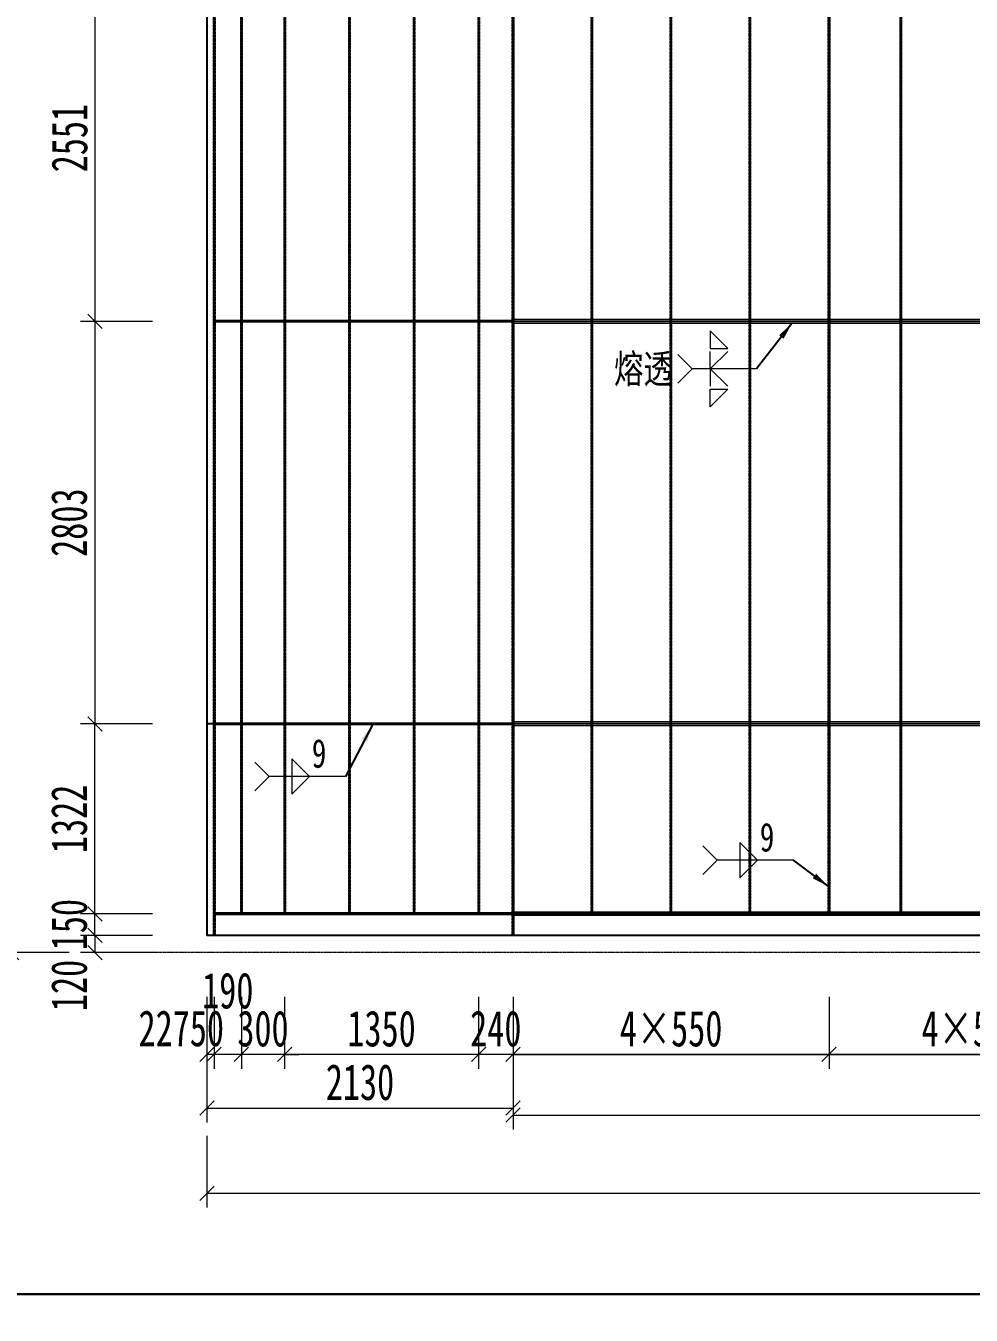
# Model space of a CAD drawing. Header units: millimetres. Extents: x -89049 to 410567, y -307459 to -100425.
# Drawn here: x 50215 to 56795, y -138781 to -129805 of the extents above; entities that cross this region are included whole.
import ezdxf
from ezdxf.enums import TextEntityAlignment as Align

# ---------------------------------------------------------------- set-up
doc = ezdxf.new("R2010")
doc.units = ezdxf.units.MM
doc.linetypes.add('CENTER2', pattern=[28.575, 19.05, -3.175, 3.175, -3.175])
doc.linetypes.add('DASHED', pattern=[0.75, 0.5, -0.25])
doc.layers.get('Defpoints').update_dxf_attribs({"color": 8})
for name, color, linetype, lineweight in [('Dim', 4, 'Continuous', 15), ('中心线', 2, 'CENTER2', 15), ('细实线', 4, 'Continuous', 15), ('虚线', 7, 'DASHED', 13), ('钢板粗线', 1, 'Continuous', 25)]:
    doc.layers.add(name, color=color, linetype=linetype, lineweight=lineweight)
doc.layers.add('Text', color=4, linetype='Continuous')
doc.styles.add('111', font='', dxfattribs={"width": 0.7})
doc.styles.add('SMEDI', font='', dxfattribs={"width": 0.75})
doc.styles.get("Standard").update_dxf_attribs({"font": ''})
doc.styles.get('111').set_extended_font_data('仿宋_GB2312')
doc.styles.get('SMEDI').set_extended_font_data('仿宋_GB2312')
doc.styles.get('Standard').set_extended_font_data('仿宋_GB2312')
doc.dimstyles.new('200', dxfattribs={"dimscale": 0, "dimtxt": 2.5, "dimasz": 1, "dimexe": 1, "dimexo": 1, "dimgap": 0.6, "dimtad": 1, "dimdec": 0, "dimdsep": 46, "dimtxsty": '111', "dimblk": 'OBLIQUE', "dimcen": 0, "dimclrd": 4, "dimclre": 4, "dimclrt": 4, "dimadec": 1, "dimazin": 2, "dimtfac": 1, "dimtdec": 0, "dimtix": 1, "dimtmove": 2, "dimatfit": 3, "dimfxl": 4, "dimfxlon": 1, "dimtolj": 1, "dimlwd": -1, "dimlwe": -1, "dimarcsym": 0})
doc.dimstyles.new('MSteel_1.0_1.0', dxfattribs={"dimtxt": 3, "dimasz": 1.2, "dimexe": 1, "dimexo": 1, "dimgap": 1, "dimtad": 3, "dimtoh": 1, "dimdec": 0, "dimzin": 0, "dimdsep": 46, "dimtxsty": 'Standard', "dimblk": 'ARCHTICK', "dimcen": 0.09, "dimclrd": 3, "dimclre": 3, "dimadec": 0, "dimazin": 0, "dimtfac": 1, "dimtdec": 4, "dimtofl": 0, "dimtmove": 0, "dimatfit": 3, "dimfxl": 1, "dimtolj": 1, "dimtzin": 0, "dimarcsym": 0})

# ---------------------------------------------------------------- blocks, each defined once
blk = doc.blocks.new('角焊缝1')
at = {"layer": 'Dim'}
blk.add_line((-3101.175, 370.223), (-3106.48, 370.223), dxfattribs=at)
blk.add_lwpolyline([(-3107.48, 369.223), (-3106.48, 370.223), (-3107.48, 371.223)], dxfattribs=at)
blk.add_lwpolyline([(-3104.907, 371.455), (-3104.907, 368.992), (-3103.675, 370.223)], close=True, dxfattribs=at)
blk = doc.blocks.new('_ArchTick')
at = {"color": 0, "linetype": 'ByBlock', "const_width": 0.15}
blk.add_lwpolyline([(-0.5, -0.5), (0.5, 0.5)], dxfattribs=at)
blk = doc.blocks.new('_Oblique')
at = {"color": 0, "linetype": 'ByBlock', "lineweight": -2}
blk.add_line((-0.5, -0.5), (0.5, 0.5), dxfattribs=at)
blk = doc.blocks.new('*D186')
at = {"layer": 'Defpoints', "color": 0, "transparency": 16777216}
for p in [(51476.2, -136137.1), (53606.2, -136137.1), (53606.2, -137339)]:
    blk.add_point(p, dxfattribs=at)
at = {"layer": '细实线', "color": 4, "transparency": 16777216}
for p, q in [((51476.2, -136939), (51476.2, -137439)), ((53606.2, -136939), (53606.2, -137439)), ((51476.2, -137339), (53606.2, -137339))]:
    blk.add_line(p, q, dxfattribs=at)
at = {"layer": '细实线', "color": 4, "transparency": 16777216, "xscale": 99.99999999999999, "yscale": 99.99999999999999, "zscale": 99.99999999999999, "rotation": 180}
blk.add_blockref('_Oblique', (51476.2, -137339), dxfattribs=at)
at = {"layer": '细实线', "color": 4, "transparency": 16777216, "xscale": 99.99999999999999, "yscale": 99.99999999999999, "zscale": 99.99999999999999}
blk.add_blockref('_Oblique', (53606.2, -137339), dxfattribs=at)
at = {"layer": '细实线', "color": 4, "transparency": 16777216, "insert": (52541.2, -137160), "char_height": 250, "attachment_point": 5, "style": '111'}
blk.add_mtext('\\A1;2130', dxfattribs=at)
blk = doc.blocks.new('*D192')
at = {"layer": 'Defpoints', "color": 0, "transparency": 16777216}
for p in [(53606.2, -136137.1), (64726.6, -136255.2), (64726.6, -137387.4)]:
    blk.add_point(p, dxfattribs=at)
at = {"layer": '细实线', "color": 4, "transparency": 16777216}
for p, q in [((53606.2, -136987.4), (53606.2, -137487.4)), ((64726.6, -136987.4), (64726.6, -137487.4)), ((53606.2, -137387.4), (64726.6, -137387.4))]:
    blk.add_line(p, q, dxfattribs=at)
at = {"layer": '细实线', "color": 4, "transparency": 16777216, "xscale": 99.99999999999999, "yscale": 99.99999999999999, "zscale": 99.99999999999999, "rotation": 180}
blk.add_blockref('_Oblique', (53606.2, -137387.4), dxfattribs=at)
at = {"layer": '细实线', "color": 4, "transparency": 16777216, "xscale": 99.99999999999999, "yscale": 99.99999999999999, "zscale": 99.99999999999999}
blk.add_blockref('_Oblique', (64726.6, -137387.4), dxfattribs=at)
at = {"layer": '细实线', "color": 4, "transparency": 16777216, "insert": (59166.4, -137208.5), "char_height": 250, "attachment_point": 5, "style": '111'}
blk.add_mtext('\\A1;11120', dxfattribs=at)
blk = doc.blocks.new('*D193')
at = {"layer": 'Defpoints', "color": 0, "transparency": 16777216}
for p in [(51476.2, -136127.5), (74226.6, -137229.1), (74226.6, -137931.9)]:
    blk.add_point(p, dxfattribs=at)
at = {"layer": '细实线', "color": 4, "transparency": 16777216}
for p, q in [((51476.2, -137531.9), (51476.2, -138031.9)), ((74226.6, -137531.9), (74226.6, -138031.9)), ((51476.2, -137931.9), (74226.6, -137931.9))]:
    blk.add_line(p, q, dxfattribs=at)
at = {"layer": '细实线', "color": 4, "transparency": 16777216, "xscale": 99.99999999999999, "yscale": 99.99999999999999, "zscale": 99.99999999999999, "rotation": 180}
blk.add_blockref('_Oblique', (51476.2, -137931.9), dxfattribs=at)
at = {"layer": '细实线', "color": 4, "transparency": 16777216, "xscale": 99.99999999999999, "yscale": 99.99999999999999, "zscale": 99.99999999999999}
blk.add_blockref('_Oblique', (74226.6, -137931.9), dxfattribs=at)
at = {"layer": '细实线', "color": 4, "transparency": 16777216, "insert": (62851.4, -137728), "char_height": 250, "attachment_point": 5, "style": '111'}
blk.add_mtext('\\A1;45500/2', dxfattribs=at)
blk = doc.blocks.new('*D206')
at = {"layer": 'Defpoints', "color": 0, "transparency": 16777216}
for p in [(55806.2, -135987.1), (57806.2, -135987.1), (57806.2, -136965.8)]:
    blk.add_point(p, dxfattribs=at)
at = {"layer": '细实线', "color": 4, "transparency": 16777216}
for p, q in [((55806.2, -136565.8), (55806.2, -137065.8)), ((57806.2, -136565.8), (57806.2, -137065.8)), ((55806.2, -136965.8), (57806.2, -136965.8))]:
    blk.add_line(p, q, dxfattribs=at)
at = {"layer": '细实线', "color": 4, "transparency": 16777216, "xscale": 99.99999999999999, "yscale": 99.99999999999999, "zscale": 99.99999999999999, "rotation": 180}
blk.add_blockref('_Oblique', (55806.2, -136965.8), dxfattribs=at)
at = {"layer": '细实线', "color": 4, "transparency": 16777216, "xscale": 99.99999999999999, "yscale": 99.99999999999999, "zscale": 99.99999999999999}
blk.add_blockref('_Oblique', (57806.2, -136965.8), dxfattribs=at)
at = {"layer": '细实线', "color": 4, "transparency": 16777216, "insert": (56806.2, -136786.9), "char_height": 250, "attachment_point": 5, "style": '111'}
blk.add_mtext('\\A1;4×500', dxfattribs=at)
blk = doc.blocks.new('*D207')
at = {"layer": 'Defpoints', "color": 0, "transparency": 16777216}
for p in [(53606.2, -135987.1), (55806.2, -135987.1), (55806.2, -136965.8)]:
    blk.add_point(p, dxfattribs=at)
at = {"layer": '细实线', "color": 4, "transparency": 16777216}
for p, q in [((53606.2, -136565.8), (53606.2, -137065.8)), ((55806.2, -136565.8), (55806.2, -137065.8)), ((53606.2, -136965.8), (55806.2, -136965.8))]:
    blk.add_line(p, q, dxfattribs=at)
at = {"layer": '细实线', "color": 4, "transparency": 16777216, "xscale": 99.99999999999999, "yscale": 99.99999999999999, "zscale": 99.99999999999999, "rotation": 180}
blk.add_blockref('_Oblique', (53606.2, -136965.8), dxfattribs=at)
at = {"layer": '细实线', "color": 4, "transparency": 16777216, "xscale": 99.99999999999999, "yscale": 99.99999999999999, "zscale": 99.99999999999999}
blk.add_blockref('_Oblique', (55806.2, -136965.8), dxfattribs=at)
at = {"layer": '细实线', "color": 4, "transparency": 16777216, "insert": (54706.2, -136786.9), "char_height": 250, "attachment_point": 5, "style": '111'}
blk.add_mtext('\\A1;4×550', dxfattribs=at)
blk = doc.blocks.new('*D229')
at = {"layer": 'Defpoints', "color": 0, "transparency": 16777216}
for p in [(51526.2, -131862.5), (50696.8, -134665.3), (51526.2, -134665.3)]:
    blk.add_point(p, dxfattribs=at)
at = {"layer": '细实线', "color": 4, "transparency": 16777216}
for p, q in [((51096.8, -131862.5), (50596.8, -131862.5)), ((50696.8, -131862.5), (50696.8, -134665.3)), ((51096.8, -134665.3), (50596.8, -134665.3))]:
    blk.add_line(p, q, dxfattribs=at)
at = {"layer": '细实线', "color": 4, "transparency": 16777216, "xscale": 99.99999999999999, "yscale": 99.99999999999999, "zscale": 99.99999999999999}
for p, rotation in [((50696.8, -131862.5), 90), ((50696.8, -134665.3), 270)]:
    blk.add_blockref('_Oblique', p, dxfattribs=dict(at, rotation=rotation))
at = {"layer": '细实线', "color": 4, "transparency": 16777216, "insert": (50517.9, -133263.9), "char_height": 250, "attachment_point": 5, "rotation": 90, "style": '111'}
blk.add_mtext('\\A1;2803', dxfattribs=at)
blk = doc.blocks.new('*D230')
at = {"layer": 'Defpoints', "color": 0, "transparency": 16777216}
for p in [(50846.8, -116557.1), (49598.8, -136257.1), (51480, -136257.1)]:
    blk.add_point(p, dxfattribs=at)
at = {"layer": '细实线', "color": 4, "transparency": 16777216}
for p, q in [((49998.8, -116557.1), (49498.8, -116557.1)), ((49598.8, -116557.1), (49598.8, -136257.1)), ((49998.8, -136257.1), (49498.8, -136257.1))]:
    blk.add_line(p, q, dxfattribs=at)
at = {"layer": '细实线', "color": 4, "transparency": 16777216, "xscale": 99.99999999999999, "yscale": 99.99999999999999, "zscale": 99.99999999999999}
for p, rotation in [((49598.8, -116557.1), 90), ((49598.8, -136257.1), 270)]:
    blk.add_blockref('_Oblique', p, dxfattribs=dict(at, rotation=rotation))
at = {"layer": '细实线', "color": 4, "transparency": 16777216, "insert": (49419.8, -126407.1), "char_height": 250, "attachment_point": 5, "rotation": 90, "style": '111'}
blk.add_mtext('\\A1;19700', dxfattribs=at)
blk = doc.blocks.new('*D233')
at = {"layer": 'Defpoints', "color": 0, "transparency": 16777216}
for p in [(50116.9, -127862.9), (51476.2, -127862.9), (51476.2, -136257.1)]:
    blk.add_point(p, dxfattribs=at)
at = {"layer": '细实线', "color": 4, "transparency": 16777216}
for p, q in [((50516.9, -127862.9), (50016.9, -127862.9)), ((50116.9, -136257.1), (50116.9, -127862.9)), ((50516.9, -136257.1), (50016.9, -136257.1))]:
    blk.add_line(p, q, dxfattribs=at)
at = {"layer": '细实线', "color": 4, "transparency": 16777216, "xscale": 99.99999999999999, "yscale": 99.99999999999999, "zscale": 99.99999999999999}
for p, rotation in [((50116.9, -127862.9), 90), ((50116.9, -136257.1), 270)]:
    blk.add_blockref('_Oblique', p, dxfattribs=dict(at, rotation=rotation))
at = {"layer": '细实线', "color": 4, "transparency": 16777216, "insert": (49937.9, -132060), "char_height": 250, "attachment_point": 5, "rotation": 90, "style": '111'}
blk.add_mtext('\\A1;8394', dxfattribs=at)
blk = doc.blocks.new('*D234')
at = {"layer": 'Defpoints', "color": 0, "transparency": 16777216}
for p in [(51476.2, -136137.1), (50696.8, -136257.1), (51476.2, -136257.1)]:
    blk.add_point(p, dxfattribs=at)
at = {"layer": '细实线', "color": 4, "transparency": 16777216}
for p, q in [((51096.8, -136137.1), (50596.8, -136137.1)), ((50696.8, -136137.1), (50696.8, -136257.1)), ((51096.8, -136257.1), (50596.8, -136257.1))]:
    blk.add_line(p, q, dxfattribs=at)
at = {"layer": '细实线', "color": 4, "transparency": 16777216, "xscale": 99.99999999999999, "yscale": 99.99999999999999, "zscale": 99.99999999999999}
for p, rotation in [((50696.8, -136137.1), 90), ((50696.8, -136257.1), 270)]:
    blk.add_blockref('_Oblique', p, dxfattribs=dict(at, rotation=rotation))
at = {"layer": '细实线', "color": 4, "transparency": 16777216, "insert": (50517.9, -136485.8), "char_height": 250, "attachment_point": 5, "rotation": 90, "style": '111'}
blk.add_mtext('\\A1;120', dxfattribs=at)
blk = doc.blocks.new('*D235')
at = {"layer": 'Defpoints', "color": 0, "transparency": 16777216}
for p in [(50696.8, -135987.1), (51533.2, -135987.1), (51476.2, -136137.1)]:
    blk.add_point(p, dxfattribs=at)
at = {"layer": '细实线', "color": 4, "transparency": 16777216}
for p, q in [((50696.8, -135987.1), (50696.8, -135887.1)), ((51096.8, -135987.1), (50596.8, -135987.1)), ((50696.8, -136137.1), (50696.8, -135987.1)), ((51096.8, -136137.1), (50596.8, -136137.1)), ((50696.8, -136137.1), (50696.8, -136237.1))]:
    blk.add_line(p, q, dxfattribs=at)
at = {"layer": '细实线', "color": 4, "transparency": 16777216, "xscale": 99.99999999999999, "yscale": 99.99999999999999, "zscale": 99.99999999999999}
for p, rotation in [((50696.8, -135987.1), 270), ((50696.8, -136137.1), 90)]:
    blk.add_blockref('_Oblique', p, dxfattribs=dict(at, rotation=rotation))
at = {"layer": '细实线', "color": 4, "transparency": 16777216, "insert": (50517.9, -136062.1), "char_height": 250, "attachment_point": 5, "rotation": 90, "style": '111'}
blk.add_mtext('\\A1;150', dxfattribs=at)
blk = doc.blocks.new('*D236')
at = {"layer": 'Defpoints', "color": 0, "transparency": 16777216}
for p in [(50696.8, -134665.3), (51526.2, -134665.3), (51533.2, -135987.1)]:
    blk.add_point(p, dxfattribs=at)
at = {"layer": '细实线', "color": 4, "transparency": 16777216}
for p, q in [((51096.8, -134665.3), (50596.8, -134665.3)), ((50696.8, -135987.1), (50696.8, -134665.3)), ((51096.8, -135987.1), (50596.8, -135987.1))]:
    blk.add_line(p, q, dxfattribs=at)
at = {"layer": '细实线', "color": 4, "transparency": 16777216, "xscale": 99.99999999999999, "yscale": 99.99999999999999, "zscale": 99.99999999999999}
for p, rotation in [((50696.8, -134665.3), 90), ((50696.8, -135987.1), 270)]:
    blk.add_blockref('_Oblique', p, dxfattribs=dict(at, rotation=rotation))
at = {"layer": '细实线', "color": 4, "transparency": 16777216, "insert": (50517.9, -135326.2), "char_height": 250, "attachment_point": 5, "rotation": 90, "style": '111'}
blk.add_mtext('\\A1;1322', dxfattribs=at)
blk = doc.blocks.new('*D237')
at = {"layer": 'Defpoints', "color": 0, "transparency": 16777216}
for p in [(51526.2, -129311.5), (50696.8, -131862.5), (51526.2, -131862.5)]:
    blk.add_point(p, dxfattribs=at)
at = {"layer": '细实线', "color": 4, "transparency": 16777216}
for p, q in [((51096.8, -129311.5), (50596.8, -129311.5)), ((50696.8, -129311.5), (50696.8, -131862.5)), ((51096.8, -131862.5), (50596.8, -131862.5))]:
    blk.add_line(p, q, dxfattribs=at)
at = {"layer": '细实线', "color": 4, "transparency": 16777216, "xscale": 99.99999999999999, "yscale": 99.99999999999999, "zscale": 99.99999999999999}
for p, rotation in [((50696.8, -129311.5), 90), ((50696.8, -131862.5), 270)]:
    blk.add_blockref('_Oblique', p, dxfattribs=dict(at, rotation=rotation))
at = {"layer": '细实线', "color": 4, "transparency": 16777216, "insert": (50520.6, -130587), "char_height": 250, "attachment_point": 5, "rotation": 90, "style": '111'}
blk.add_mtext('\\A1;2551', dxfattribs=at)
blk = doc.blocks.new('*D238')
at = {"layer": 'Defpoints', "color": 0, "transparency": 16777216}
for p in [(53366.2, -135987.1), (53606.2, -135987.1), (53366.2, -136965.8)]:
    blk.add_point(p, dxfattribs=at)
at = {"layer": '细实线', "color": 4, "transparency": 16777216}
for p, q in [((53366.2, -136565.8), (53366.2, -137065.8)), ((53606.2, -136565.8), (53606.2, -137065.8)), ((53366.2, -136965.8), (53266.2, -136965.8)), ((53606.2, -136965.8), (53366.2, -136965.8)), ((53606.2, -136965.8), (53706.2, -136965.8))]:
    blk.add_line(p, q, dxfattribs=at)
at = {"layer": '细实线', "color": 4, "transparency": 16777216, "xscale": 99.99999999999999, "yscale": 99.99999999999999, "zscale": 99.99999999999999}
blk.add_blockref('_Oblique', (53366.2, -136965.8), dxfattribs=at)
at = {"layer": '细实线', "color": 4, "transparency": 16777216, "xscale": 99.99999999999999, "yscale": 99.99999999999999, "zscale": 99.99999999999999, "rotation": 180}
blk.add_blockref('_Oblique', (53606.2, -136965.8), dxfattribs=at)
at = {"layer": '细实线', "color": 4, "transparency": 16777216, "insert": (53486.2, -136786.9), "char_height": 250, "attachment_point": 5, "style": '111'}
blk.add_mtext('\\A1;240', dxfattribs=at)
blk = doc.blocks.new('*D239')
at = {"layer": 'Defpoints', "color": 0, "transparency": 16777216}
for p in [(52016.2, -135987.1), (53366.2, -135987.1), (52016.2, -136965.8)]:
    blk.add_point(p, dxfattribs=at)
at = {"layer": '细实线', "color": 4, "transparency": 16777216}
for p, q in [((52016.2, -136565.8), (52016.2, -137065.8)), ((53366.2, -136565.8), (53366.2, -137065.8)), ((53366.2, -136965.8), (52016.2, -136965.8))]:
    blk.add_line(p, q, dxfattribs=at)
at = {"layer": '细实线', "color": 4, "transparency": 16777216, "xscale": 99.99999999999999, "yscale": 99.99999999999999, "zscale": 99.99999999999999, "rotation": 180}
blk.add_blockref('_Oblique', (52016.2, -136965.8), dxfattribs=at)
at = {"layer": '细实线', "color": 4, "transparency": 16777216, "xscale": 99.99999999999999, "yscale": 99.99999999999999, "zscale": 99.99999999999999}
blk.add_blockref('_Oblique', (53366.2, -136965.8), dxfattribs=at)
at = {"layer": '细实线', "color": 4, "transparency": 16777216, "insert": (52691.2, -136786.9), "char_height": 250, "attachment_point": 5, "style": '111'}
blk.add_mtext('\\A1;1350', dxfattribs=at)
blk = doc.blocks.new('*D240')
at = {"layer": 'Defpoints', "color": 0, "transparency": 16777216}
for p in [(51716.2, -135987.1), (52016.2, -135987.1), (51716.2, -136965.8)]:
    blk.add_point(p, dxfattribs=at)
at = {"layer": '细实线', "color": 4, "transparency": 16777216}
for p, q in [((51716.2, -136565.8), (51716.2, -137065.8)), ((52016.2, -136565.8), (52016.2, -137065.8)), ((51716.2, -136965.8), (51616.2, -136965.8)), ((52016.2, -136965.8), (51716.2, -136965.8)), ((52016.2, -136965.8), (52116.2, -136965.8))]:
    blk.add_line(p, q, dxfattribs=at)
at = {"layer": '细实线', "color": 4, "transparency": 16777216, "xscale": 99.99999999999999, "yscale": 99.99999999999999, "zscale": 99.99999999999999}
blk.add_blockref('_Oblique', (51716.2, -136965.8), dxfattribs=at)
at = {"layer": '细实线', "color": 4, "transparency": 16777216, "xscale": 99.99999999999999, "yscale": 99.99999999999999, "zscale": 99.99999999999999, "rotation": 180}
blk.add_blockref('_Oblique', (52016.2, -136965.8), dxfattribs=at)
at = {"layer": '细实线', "color": 4, "transparency": 16777216, "insert": (51866.2, -136786.9), "char_height": 250, "attachment_point": 5, "style": '111'}
blk.add_mtext('\\A1;300', dxfattribs=at)
blk = doc.blocks.new('*D241')
at = {"layer": 'Defpoints', "color": 0, "transparency": 16777216}
for p in [(51526.2, -135986.9), (51716.2, -135987.1), (51526.2, -136965.8)]:
    blk.add_point(p, dxfattribs=at)
at = {"layer": '细实线', "color": 4, "transparency": 16777216}
for p, q in [((51526.2, -136565.8), (51526.2, -137065.8)), ((51716.2, -136565.8), (51716.2, -137065.8)), ((51716.2, -136965.8), (51526.2, -136965.8))]:
    blk.add_line(p, q, dxfattribs=at)
at = {"layer": '细实线', "color": 4, "transparency": 16777216, "xscale": 99.99999999999999, "yscale": 99.99999999999999, "zscale": 99.99999999999999, "rotation": 180}
blk.add_blockref('_Oblique', (51526.2, -136965.8), dxfattribs=at)
at = {"layer": '细实线', "color": 4, "transparency": 16777216, "xscale": 99.99999999999999, "yscale": 99.99999999999999, "zscale": 99.99999999999999}
blk.add_blockref('_Oblique', (51716.2, -136965.8), dxfattribs=at)
at = {"layer": '细实线', "color": 4, "transparency": 16777216, "insert": (51621.2, -136522.6), "char_height": 250, "attachment_point": 5, "style": '111'}
blk.add_mtext('\\A1;190', dxfattribs=at)
blk = doc.blocks.new('*D242')
at = {"layer": 'Defpoints', "color": 0, "transparency": 16777216}
for p in [(74226.2, -135987.1), (51476.2, -135989.2), (51476.2, -136965.6)]:
    blk.add_point(p, dxfattribs=at)
at = {"layer": '细实线', "color": 4, "transparency": 16777216}
for p, q in [((51476.2, -136565.6), (51476.2, -137065.6)), ((74226.2, -136565.6), (74226.2, -137065.6)), ((74226.2, -136965.6), (51476.2, -136965.6))]:
    blk.add_line(p, q, dxfattribs=at)
at = {"layer": '细实线', "color": 4, "transparency": 16777216, "xscale": 99.99999999999999, "yscale": 99.99999999999999, "zscale": 99.99999999999999, "rotation": 180}
blk.add_blockref('_Oblique', (51476.2, -136965.6), dxfattribs=at)
at = {"layer": '细实线', "color": 4, "transparency": 16777216, "xscale": 99.99999999999999, "yscale": 99.99999999999999, "zscale": 99.99999999999999}
blk.add_blockref('_Oblique', (74226.2, -136965.6), dxfattribs=at)
at = {"layer": '细实线', "color": 4, "transparency": 16777216, "insert": (51297.4, -136785.3), "char_height": 250, "attachment_point": 5, "style": '111'}
blk.add_mtext('\\A1;22750', dxfattribs=at)
blk = doc.blocks.new('全融透2')
at = {"layer": 'Dim'}
blk.add_line((0, 0), (-4.479, 0), dxfattribs=at)
for points in [[(-3.227, 2.645), (-3.227, 1.414), (-1.995, 1.414)], [(-3.227, -2.645), (-3.227, -1.414), (-1.995, -1.414)]]:
    blk.add_lwpolyline(points, close=True, dxfattribs=at)
for points in [[(-5.479, 1), (-4.479, 0), (-5.479, -1)], [(-1.995, 1.206), (-3.227, 0), (-3.227, 1.206)], [(-1.995, -1.206), (-3.227, 0), (-3.227, -1.206)]]:
    blk.add_lwpolyline(points, dxfattribs=at)
at = {"layer": 'Text', "style": 'SMEDI', "width": 0.75}
blk.add_text('熔透', height=2, dxfattribs=at).set_placement((-9.923, 0), align=Align.MIDDLE_LEFT)

msp = doc.modelspace()

# ---------------------------------------------------------------- linework, layer by layer
at = {"layer": 'Defpoints'}
for p, q in [((58884.9, -134665.3), (51476.2, -134665.3)), ((74226.2, -135987.1), (51526.2, -135987.1))]:
    msp.add_line(p, q, dxfattribs=at)
for points in [[(47566.6, -113054.1), (86066.6, -113054.1), (86066.6, -138634.1), (47566.6, -138634.1)], [(47566.6, -138634.1), (86066.6, -138634.1), (86066.6, -164214.1), (47566.6, -164214.1)]]:
    msp.add_lwpolyline(points, close=True, dxfattribs=at)
at = {"layer": 'Defpoints', "elevation": 0}
for points in [[(52653.7, -116757.1), (51526.2, -127862.9), (51526.2, -136137.1)], [(52868.2, -116757.1), (51716.2, -127862.9), (51716.2, -135987.1)], [(53415, -116757.1), (52016.2, -127862.9), (52016.2, -135987.1)], [(54050.1, -116757.1), (52466.2, -127862.9), (52466.2, -135987.1)], [(54685.3, -116757.1), (52916.2, -127862.9), (52916.2, -135987.1)], [(55320.4, -116757.1), (53366.2, -127862.9), (53366.2, -135987.1)], [(53606.2, -136137.1), (53606.2, -127862.9), (55389.5, -116757.1)], [(54156.2, -135987.1), (54156.2, -127876.9), (55979.9, -116757.1)], [(54706.2, -135987.1), (54706.2, -127876.9), (56397.5, -116757.1)], [(55256.2, -135987.1), (55256.2, -127876.9), (56783.5, -116757.1)], [(55806.2, -135987.1), (55806.2, -127876.9), (57169.5, -116757.1)], [(56306.2, -135987.1), (56306.2, -127876.9), (57526, -116757.1)], [(74226.2, -132130.1), (60760.8, -132130.1), (58484.5, -131862.5), (51526.2, -131862.5)]]:
    msp.add_lwpolyline(points, dxfattribs=at)
at = {"layer": '中心线', "ltscale": 0.3}
msp.add_line((75922.8, -136257.1), (50938.9, -136257.1), dxfattribs=at)
at = {"layer": '细实线'}
for p, q in [((53599.2, -131856.5), (51533.2, -131856.5)), ((53599.2, -131868.5), (51533.2, -131868.5)), ((53599.2, -134659.3), (51533.2, -134659.3)), ((53599.2, -134671.3), (51533.2, -134671.3)), ((53599.2, -135981.1), (51533.2, -135981.1)), ((61976.2, -135975.1), (53613.2, -135975.1)), ((53599.2, -135993.1), (51533.2, -135993.1)), ((61976.2, -135999.1), (53613.2, -135999.1))]:
    msp.add_line(p, q, dxfattribs=at)
at = {"layer": '细实线', "color": 3}
for p, q in [((58844.9, -134651.3), (53613.2, -134651.3)), ((58844.9, -134679.3), (53613.2, -134679.3))]:
    msp.add_line(p, q, dxfattribs=at)
at = {"layer": '细实线', "color": 3, "elevation": 0}
for points in [[(58442.1, -131848.5), (53613.2, -131848.5)], [(58446.1, -131876.5), (53613.2, -131876.5)]]:
    msp.add_lwpolyline(points, dxfattribs=at)
at = {"layer": '虚线', "color": 2, "ltscale": 4, "elevation": 0}
for points in [[(52646.7, -116757.1), (51519.2, -127862.9), (51519.2, -136137.1)], [(52660.7, -116757.1), (51533.2, -127862.9), (51533.2, -136137.1)], [(53599.2, -136137.1), (53599.2, -127862.9), (55382.5, -116757.1)], [(53613.2, -136137.1), (53613.2, -127862.9), (55396.5, -116757.1)]]:
    msp.add_lwpolyline(points, dxfattribs=at)
at = {"layer": '虚线', "ltscale": 4, "elevation": 0}
for points in [[(52862.2, -116757.1), (51710.2, -127862.9), (51710.2, -135981.1)], [(52874.2, -116757.1), (51722.2, -127862.9), (51722.2, -135981.1)], [(53409, -116757.1), (52010.2, -127862.9), (52010.2, -135981.1)], [(53421, -116757.1), (52022.2, -127862.9), (52022.2, -135981.1)], [(54044.1, -116757.1), (52460.2, -127862.9), (52460.2, -135981.1)], [(54056.1, -116757.1), (52472.2, -127862.9), (52472.2, -135981.1)], [(54679.3, -116757.1), (52910.2, -127862.9), (52910.2, -135981.1)], [(54691.3, -116757.1), (52922.2, -127862.9), (52922.2, -135981.1)], [(55314.4, -116757.1), (53360.2, -127862.9), (53360.2, -135981.1)], [(55326.4, -116757.1), (53372.2, -127862.9), (53372.2, -135981.1)], [(54150.2, -135975.1), (54150.2, -127876.9), (55973.9, -116757.1)], [(54162.2, -135975.1), (54162.2, -127876.9), (55985.9, -116757.1)], [(54700.2, -135975.1), (54700.2, -127876.9), (56391.5, -116757.1)], [(54712.2, -135975.1), (54712.2, -127876.9), (56403.5, -116757.1)], [(55250.2, -135975.1), (55250.2, -127876.9), (56777.5, -116757.1)], [(55262.2, -135975.1), (55262.2, -127876.9), (56789.5, -116757.1)], [(55800.2, -135975.1), (55800.2, -127876.9), (57163.5, -116757.1)], [(55812.2, -135975.1), (55812.2, -127876.9), (57175.5, -116757.1)], [(56300.2, -135975.1), (56300.2, -127876.9), (57520, -116757.1)], [(56312.2, -135975.1), (56312.2, -127876.9), (57532, -116757.1)]]:
    msp.add_lwpolyline(points, dxfattribs=at)
at = {"layer": '钢板粗线'}
msp.add_line((61992.2, -136137.1), (51476.2, -136137.1), dxfattribs=at)
at = {"layer": '钢板粗线', "elevation": 0}
msp.add_lwpolyline([(52603.7, -116757.1), (51476.2, -127862.9), (51476.2, -136137.1)], dxfattribs=at)

# ---------------------------------------------------------------- block references
at = {"layer": '细实线', "color": 8}
for name, p, xscale, yscale, zscale in [('全融透2', (55301.4, -132192.6), 99.99999999999999, 99.99999999999999, 99.99999999999999), ('角焊缝1', (362556.8, -172053.2), 100, 100, 100), ('角焊缝1', (365674.5, -172636.3), 100, 100, 100)]:
    msp.add_blockref(name, p, dxfattribs=dict(at, xscale=xscale, yscale=yscale, zscale=zscale))

# ---------------------------------------------------------------- texts
at = {"layer": 'Text', "style": 'SMEDI', "width": 0.75}
for p in [(52205.6, -134870), (55323.2, -135453)]:
    msp.add_text('9', height=200, dxfattribs=at).set_placement(p, align=Align.MIDDLE_LEFT)

# ---------------------------------------------------------------- dimensions: what is measured, and where the dimension line sits
at = {"layer": '细实线'}
for base, p1, p2, angle, picture, middle in [((49598.8, -136257.1), (50846.8, -116557.1), (51480, -136257.1), 270, '*D230', (49419.8, -126407.1)), ((50116.9, -127862.9), (51476.2, -136257.1), (51476.2, -127862.9), 90, '*D233', (49937.9, -132060)), ((50696.8, -131862.5), (51526.2, -129311.5), (51526.2, -131862.5), 270, '*D237', (50520.6, -130587)), ((50696.8, -134665.3), (51526.2, -131862.5), (51526.2, -134665.3), 270, '*D229', (50517.9, -133263.9)), ((50696.8, -134665.3), (51533.2, -135987.1), (51526.2, -134665.3), 90, '*D236', (50517.9, -135326.2)), ((50696.8, -135987.1), (51476.2, -136137.1), (51533.2, -135987.1), 90, '*D235', (50517.9, -136062.1))]:
    dim = msp.add_linear_dim(base=base, p1=p1, p2=p2, angle=angle, dimstyle='200', override={"dimscale": 100, "dimblk": 'Oblique'}, dxfattribs=at)
    dim.commit()
    dim.dimension.update_dxf_attribs({"geometry": picture, "text_midpoint": middle})
for base, p1, p2, picture, middle in [((51476.2, -136965.6), (74226.2, -135987.1), (51476.2, -135989.2), '*D242', (51297.4, -136785.3)), ((51526.2, -136965.8), (51716.2, -135987.1), (51526.2, -135986.9), '*D241', (51621.2, -136522.6))]:
    dim = msp.add_linear_dim(base=base, p1=p1, p2=p2, dimstyle='200', override={"dimscale": 100, "dimblk": 'Oblique'}, dxfattribs=at)
    dim.commit()
    dim.dimension.update_dxf_attribs({"geometry": picture, "text_midpoint": middle, "dimtype": 160})
for base, p1, p2, picture, middle in [((51716.2, -136965.8), (52016.2, -135987.1), (51716.2, -135987.1), '*D240', (51866.2, -136786.9)), ((52016.2, -136965.8), (53366.2, -135987.1), (52016.2, -135987.1), '*D239', (52691.2, -136786.9)), ((53366.2, -136965.8), (53606.2, -135987.1), (53366.2, -135987.1), '*D238', (53486.2, -136786.9)), ((53606.2, -137339), (51476.2, -136137.1), (53606.2, -136137.1), '*D186', (52541.2, -137160)), ((64726.6, -137387.4), (53606.2, -136137.1), (64726.6, -136255.2), '*D192', (59166.4, -137208.5))]:
    dim = msp.add_linear_dim(base=base, p1=p1, p2=p2, dimstyle='200', override={"dimscale": 100, "dimblk": 'Oblique'}, dxfattribs=at)
    dim.commit()
    dim.dimension.update_dxf_attribs({"geometry": picture, "text_midpoint": middle})
for base, p1, p2, text, picture, middle in [((55806.2, -136965.8), (53606.2, -135987.1), (55806.2, -135987.1), '4×550', '*D207', (54706.2, -136786.9)), ((57806.2, -136965.8), (55806.2, -135987.1), (57806.2, -135987.1), '4×500', '*D206', (56806.2, -136786.9)), ((74226.6, -137931.9), (51476.2, -136127.5), (74226.6, -137229.1), '45500/2', '*D193', (62851.4, -137728))]:
    dim = msp.add_linear_dim(base=base, p1=p1, p2=p2, text=text, dimstyle='200', override={"dimscale": 100, "dimtxsty": '111', "dimblk": 'Oblique'}, dxfattribs=at)
    dim.commit()
    dim.dimension.update_dxf_attribs({"geometry": picture, "text_midpoint": middle})
dim = msp.add_linear_dim(base=(50696.8, -136257.1), p1=(51476.2, -136137.1), p2=(51476.2, -136257.1), angle=90, dimstyle='200', override={"dimscale": 100, "dimblk": 'Oblique'}, dxfattribs=at)
dim.commit()
dim.dimension.update_dxf_attribs({"geometry": '*D234', "text_midpoint": (50517.9, -136485.8), "dimtype": 160})

# ---------------------------------------------------------------- leaders
at = {"layer": 'Dim'}
for points in [[(55547.2, -131876.7), (55301.4, -132192.6)], [(52627.7, -134671.2), (52439.3, -135030.9)], [(55800.2, -135795.5), (55557, -135614)]]:
    msp.add_leader(points, dimstyle='MSteel_1.0_1.0', override={"dimscale": 100, "dimclrd": 256}, dxfattribs=at)

doc.saveas('drawing.dxf')
